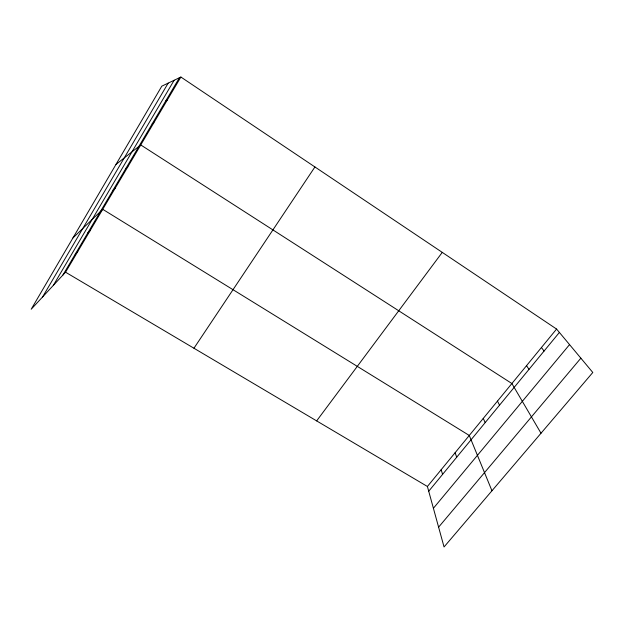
<?xml version="1.0" encoding="UTF-8"?>
<svg xmlns="http://www.w3.org/2000/svg" width="624" height="624" viewBox="0 0 624 624"><rect width="100%" height="100%" fill="white"/><g stroke="black" fill="none" stroke-linecap="round" stroke-linejoin="round"><path stroke-width="0.94" d="M42.565 296.985L168.16 83.125M53.305 285.41L174.127 80.27M62.899 275.067L179.423 77.743M65.559 272.204L180.882 77.041L556.577 329.059L592.8 372.481L444.046 546.959L427.409 486.486L65.559 272.204L31.2 309.231L161.803 86.167L180.882 77.041M193.947 348.231L314.925 166.959M316.641 420.896L442.268 252.377M427.409 486.486L556.577 329.059M428.711 491.236L559.393 332.436M433.399 508.271L569.548 344.604M438.602 527.163L580.866 358.176M75.192 254.257L77.735 251.605M87.695 233.08L90.121 230.646M72.938 237.947L102.726 209.305L469.279 435.458L491.954 490.768M113.014 190.211L115.183 188.23M125.822 168.519L127.858 166.78M115.994 164.408L140.759 144.947L511.891 383.526L541.008 433.228M152.131 123.958L153.894 122.717M165.656 101.065L167.263 100.09M541.445 347.506L544.073 351.055M526.547 365.656L528.996 369.377M497.461 401.107L499.559 405.14M483.257 418.415L485.191 422.596M455.099 452.735L456.713 457.205M441.145 469.747L442.603 474.357"/></g></svg>
